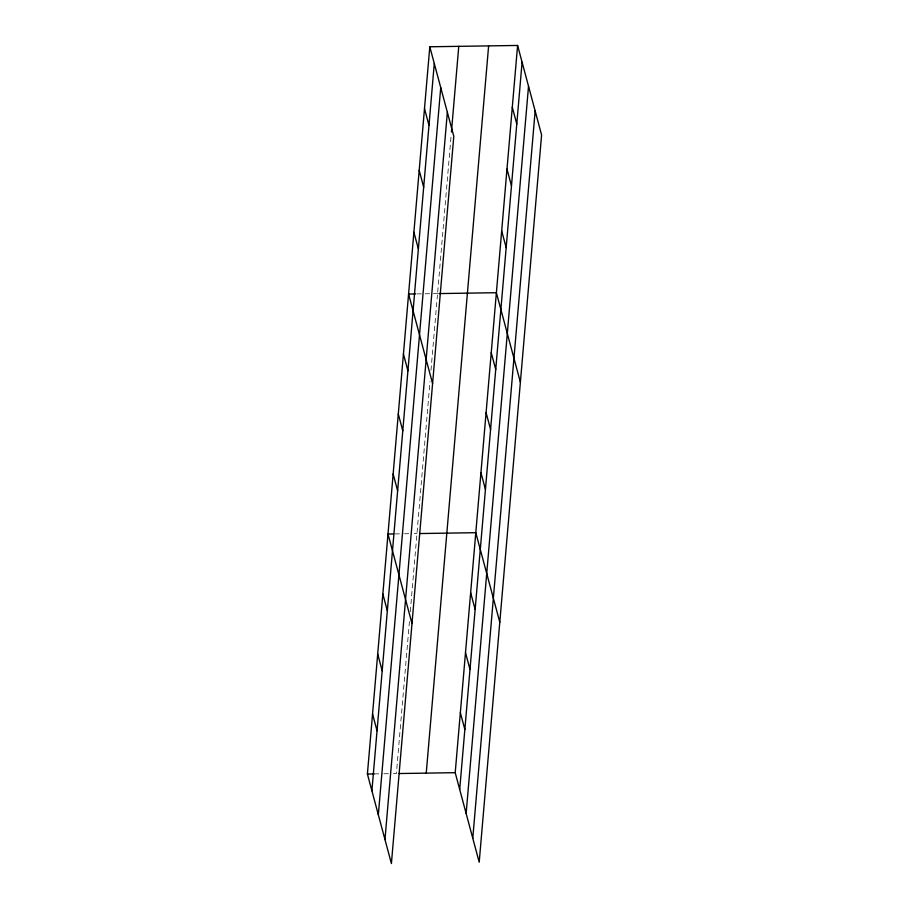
<?xml version="1.0" encoding="UTF-8"?>
<svg xmlns="http://www.w3.org/2000/svg" width="909" height="909" viewBox="0 0 909 909"><rect width="100%" height="100%" fill="white"/><g stroke="black" fill="none" stroke-linecap="round" stroke-linejoin="round"><path stroke-width="0.68" stroke-dasharray="4.54 3.41" d="M409.436 621.483L396.381 773.57L392.245 773.639M410.266 611.723L430.014 381.507M430.98 370.338L437.445 294.993M437.683 292.198L451.057 136.259M416.867 293.914L423.764 293.812M425.139 293.789L432.036 293.687M433.423 293.664L437.559 293.596M394.892 533.924L403.176 533.799M404.55 533.776L408.698 533.708M414.209 533.628L416.97 533.583M374.303 773.911L382.587 773.786M383.962 773.764L390.87 773.661"/><path stroke-width="1.36" d="M429.798 46.779L453.796 136.316L391.404 863.55L367.406 774.014L429.798 46.779L517.596 45.45L541.594 134.987L479.202 862.221L455.204 772.684L517.596 45.45M371.895 790.773L434.286 63.539M378.337 814.782L440.729 87.559M384.962 839.53L447.353 112.296M451.421 132.044L458.772 46.336M426.241 773.116L488.622 45.893M459.704 789.432L522.084 62.21M466.135 813.453L528.527 86.219M472.771 838.2L535.151 110.966M415.481 293.937L408.584 294.039L432.582 383.575M438.922 293.584L496.382 292.709L520.38 382.246M393.517 533.947L387.995 534.026L411.993 623.563M419.685 533.549L475.793 532.697L499.791 622.233M367.406 774.014L374.303 773.911M399.096 773.536L455.204 772.684M512.301 107.262L516.789 124.022M506.995 169.074L511.483 185.834M501.688 230.897L506.177 247.646M491.235 352.703L495.735 369.463M424.492 108.591L428.98 125.351M486.088 412.697L490.587 429.457M419.197 170.415L423.685 187.163M480.941 472.703L485.44 489.451M413.89 232.227L418.379 248.986M470.646 592.691L475.146 609.45M403.437 354.033L407.925 370.792M465.499 652.685L469.998 669.444M398.29 414.038L402.778 430.786M460.352 712.69L464.851 729.438M393.142 474.032L397.631 490.78M382.848 594.02L387.336 610.78M377.701 654.014L382.189 670.774M372.554 714.019L377.042 730.768"/></g></svg>
